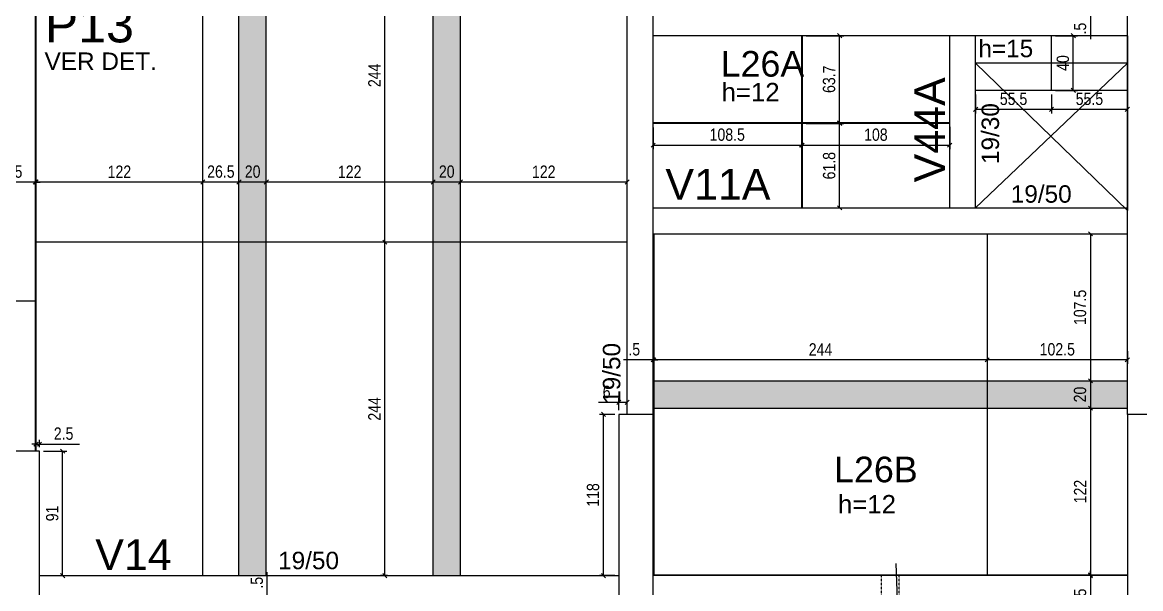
# Model space of a CAD drawing. Header units: millimetres. Extents: x 2716 to 9044, y 218 to 3839.
# Drawn here: x 4915 to 5733, y 2037 to 2452 of the extents above; entities that cross this region are included whole.
import ezdxf

# ---------------------------------------------------------------- set-up
doc = ezdxf.new("R2010")
doc.units = ezdxf.units.MM
doc.linetypes.add('HIDDEN2', pattern=[0.1875, 0.125, -0.0625])
for name, color, linetype in [('1', 3, 'Continuous'), ('210', 3, 'HIDDEN2'), ('212', 3, 'Continuous'), ('213', 3, 'Continuous'), ('216', 3, 'Continuous'), ('220', 5, 'Continuous'), ('221', 1, 'Continuous'), ('222', 6, 'Continuous'), ('226', 4, 'Continuous'), ('230', 3, 'Continuous'), ('233', 6, 'Continuous'), ('249', 1, 'Continuous'), ('COTA', 2, 'Continuous'), ('Painéis', 200, 'Continuous')]:
    doc.layers.add(name, color=color, linetype=linetype)
doc.layers.add('Hachura', color=251, linetype='Continuous', lineweight=9)
doc.styles.add('COTA TECNICA-50', font='techl___.ttf', dxfattribs={"height": 9})
doc.styles.get("Standard").update_dxf_attribs({"font": 'arial.ttf'})
doc.dimstyles.new('COTA PAINEL-50', dxfattribs={"dimtxt": 9, "dimasz": 3, "dimexe": 3, "dimexo": 3, "dimgap": 3, "dimtad": 1, "dimdec": 1, "dimzin": 12, "dimdsep": 46, "dimtxsty": 'COTA TECNICA-50', "dimblk1": 'OBLIQUE', "dimblk2": 'OBLIQUE', "dimsah": 1, "dimcen": 0.9, "dimclrd": 4, "dimclre": 4, "dimclrt": 240, "dimadec": 1, "dimazin": 3, "dimtfac": 1, "dimtdec": 1, "dimtmove": 0, "dimatfit": 3, "dimfxl": 1, "dimtolj": 1, "dimtzin": 12, "dimarcsym": 0})

# ---------------------------------------------------------------- blocks, each defined once
blk = doc.blocks.new('_Oblique')
at = {"color": 0, "linetype": 'ByBlock', "lineweight": -2}
blk.add_line((-0.5, -0.5), (0.5, 0.5), dxfattribs=at)
blk = doc.blocks.new('*D167')
at = {"layer": 'COTA', "color": 4, "lineweight": -2, "transparency": 16777216}
for p, q in [((5093.96, 2027.94), (5093.96, 2049.53)), ((5093.96, 2027.44), (5093.96, 2027.94)), ((5093.96, 2027.44), (5093.96, 2024.44))]:
    blk.add_line(p, q, dxfattribs=at)
at = {"layer": 'Defpoints', "color": 0, "transparency": 16777216}
for p in [(5093.96, 2027.94), (5093.96, 2027.94), (5093.96, 2027.44)]:
    blk.add_point(p, dxfattribs=at)
at = {"layer": 'COTA', "color": 4, "lineweight": -2, "transparency": 16777216, "xscale": 3, "yscale": 3, "zscale": 3}
for p, rotation in [((5093.96, 2027.94), 270), ((5093.96, 2027.44), 90)]:
    blk.add_blockref('_Oblique', p, dxfattribs=dict(at, rotation=rotation))
at = {"layer": 'COTA', "color": 240, "transparency": 16777216, "insert": (5086.36, 2041.74), "char_height": 9, "attachment_point": 5, "rotation": 90, "style": 'COTA TECNICA-50'}
blk.add_mtext('\\A1;.5', dxfattribs=at)
blk = doc.blocks.new('*D193')
at = {"layer": 'COTA', "color": 4, "lineweight": -2, "transparency": 16777216}
for p, q in [((4924.78, 2140.94), (4924.78, 2146.2)), ((4927.28, 2140.94), (4927.28, 2146.2)), ((4924.78, 2143.2), (4921.78, 2143.2)), ((4924.78, 2143.2), (4927.28, 2143.2)), ((4927.28, 2143.2), (4956.63, 2143.2))]:
    blk.add_line(p, q, dxfattribs=at)
at = {"layer": 'Defpoints', "color": 0, "transparency": 16777216}
for p in [(4924.78, 2137.94), (4927.28, 2143.2), (4927.28, 2137.94)]:
    blk.add_point(p, dxfattribs=at)
at = {"layer": 'COTA', "color": 4, "lineweight": -2, "transparency": 16777216, "xscale": 3, "yscale": 3, "zscale": 3}
blk.add_blockref('_Oblique', (4924.78, 2143.2), dxfattribs=at)
at = {"layer": 'COTA', "color": 4, "lineweight": -2, "transparency": 16777216, "xscale": 3, "yscale": 3, "zscale": 3, "rotation": 180}
blk.add_blockref('_Oblique', (4927.28, 2143.2), dxfattribs=at)
at = {"layer": 'COTA', "color": 240, "transparency": 16777216, "insert": (4944.96, 2150.8), "char_height": 9, "attachment_point": 5, "style": 'COTA TECNICA-50'}
blk.add_mtext('\\A1;2.5', dxfattribs=at)
blk = doc.blocks.new('*D194')
at = {"layer": 'COTA', "color": 4, "lineweight": -2, "transparency": 16777216}
for p, q in [((4930.28, 2137.94), (4947.24, 2137.94)), ((4944.24, 2046.94), (4944.24, 2137.94)), ((4930.28, 2046.94), (4947.24, 2046.94))]:
    blk.add_line(p, q, dxfattribs=at)
at = {"layer": 'Defpoints', "color": 0, "transparency": 16777216}
for p in [(4927.28, 2137.94), (4944.24, 2137.94), (4927.28, 2046.94)]:
    blk.add_point(p, dxfattribs=at)
at = {"layer": 'COTA', "color": 4, "lineweight": -2, "transparency": 16777216, "xscale": 3, "yscale": 3, "zscale": 3}
for p, rotation in [((4944.24, 2137.94), 90), ((4944.24, 2046.94), 270)]:
    blk.add_blockref('_Oblique', p, dxfattribs=dict(at, rotation=rotation))
at = {"layer": 'COTA', "color": 240, "transparency": 16777216, "insert": (4936.66, 2092.44), "char_height": 9, "attachment_point": 5, "rotation": 90, "style": 'COTA TECNICA-50'}
blk.add_mtext('\\A1;91', dxfattribs=at)
blk = doc.blocks.new('*D195')
at = {"layer": 'COTA', "color": 4, "lineweight": -2, "transparency": 16777216}
for p, q in [((5348.28, 2164.94), (5336.94, 2164.94)), ((5339.94, 2046.94), (5339.94, 2164.94)), ((5348.28, 2046.94), (5336.94, 2046.94))]:
    blk.add_line(p, q, dxfattribs=at)
at = {"layer": 'Defpoints', "color": 0, "transparency": 16777216}
for p in [(5339.94, 2164.94), (5351.28, 2164.94), (5351.28, 2046.94)]:
    blk.add_point(p, dxfattribs=at)
at = {"layer": 'COTA', "color": 4, "lineweight": -2, "transparency": 16777216, "xscale": 3, "yscale": 3, "zscale": 3}
for p, rotation in [((5339.94, 2164.94), 90), ((5339.94, 2046.94), 270)]:
    blk.add_blockref('_Oblique', p, dxfattribs=dict(at, rotation=rotation))
at = {"layer": 'COTA', "color": 240, "transparency": 16777216, "insert": (5332.35, 2105.94), "char_height": 9, "attachment_point": 5, "rotation": 90, "style": 'COTA TECNICA-50'}
blk.add_mtext('\\A1;118', dxfattribs=at)
blk = doc.blocks.new('*D196')
at = {"layer": 'COTA', "color": 4, "lineweight": -2, "transparency": 16777216}
for p, q in [((5351.28, 2167.94), (5351.28, 2176.71)), ((5357.28, 2167.94), (5357.28, 2176.71)), ((5351.28, 2173.71), (5336.28, 2173.71)), ((5357.28, 2173.71), (5351.28, 2173.71))]:
    blk.add_line(p, q, dxfattribs=at)
at = {"layer": 'Defpoints', "color": 0, "transparency": 16777216}
for p in [(5351.28, 2173.71), (5351.28, 2164.94), (5357.28, 2164.94)]:
    blk.add_point(p, dxfattribs=at)
at = {"layer": 'COTA', "color": 4, "lineweight": -2, "transparency": 16777216, "xscale": 3, "yscale": 3, "zscale": 3, "rotation": 180}
blk.add_blockref('_Oblique', (5351.28, 2173.71), dxfattribs=at)
at = {"layer": 'COTA', "color": 4, "lineweight": -2, "transparency": 16777216, "xscale": 3, "yscale": 3, "zscale": 3}
blk.add_blockref('_Oblique', (5357.28, 2173.71), dxfattribs=at)
at = {"layer": 'COTA', "color": 240, "transparency": 16777216, "insert": (5342.28, 2181.3), "char_height": 9, "attachment_point": 5, "style": 'COTA TECNICA-50'}
blk.add_mtext('\\A1;6', dxfattribs=at)
blk = doc.blocks.new('*D55')
at = {"layer": 'COTA', "color": 4, "lineweight": -2, "transparency": 16777216}
for p, q in [((5181.98, 2290.94), (5176.91, 2290.94)), ((5179.91, 2046.94), (5179.91, 2290.94)), ((5181.98, 2046.94), (5176.91, 2046.94))]:
    blk.add_line(p, q, dxfattribs=at)
at = {"layer": 'Defpoints', "color": 0, "transparency": 16777216}
for p in [(5179.91, 2290.94), (5184.98, 2290.94), (5184.98, 2046.94)]:
    blk.add_point(p, dxfattribs=at)
at = {"layer": 'COTA', "color": 4, "lineweight": -2, "transparency": 16777216, "xscale": 3, "yscale": 3, "zscale": 3}
for p, rotation in [((5179.91, 2290.94), 90), ((5179.91, 2046.94), 270)]:
    blk.add_blockref('_Oblique', p, dxfattribs=dict(at, rotation=rotation))
at = {"layer": 'COTA', "color": 240, "transparency": 16777216, "insert": (5172.34, 2168.94), "char_height": 9, "attachment_point": 5, "rotation": 90, "style": 'COTA TECNICA-50'}
blk.add_mtext('\\A1;244', dxfattribs=at)
blk = doc.blocks.new('*D56')
at = {"layer": 'COTA', "color": 4, "lineweight": -2, "transparency": 16777216}
blk.add_line((5179.91, 2290.94), (5179.91, 2534.94), dxfattribs=at)
at = {"layer": 'Defpoints', "color": 0, "transparency": 16777216}
for p in [(5179.91, 2534.94), (5179.91, 2534.94), (5179.91, 2290.94)]:
    blk.add_point(p, dxfattribs=at)
at = {"layer": 'COTA', "color": 4, "lineweight": -2, "transparency": 16777216, "xscale": 3, "yscale": 3, "zscale": 3}
for p, rotation in [((5179.91, 2534.94), 90), ((5179.91, 2290.94), 270)]:
    blk.add_blockref('_Oblique', p, dxfattribs=dict(at, rotation=rotation))
at = {"layer": 'COTA', "color": 240, "transparency": 16777216, "insert": (5172.34, 2412.94), "char_height": 9, "attachment_point": 5, "rotation": 90, "style": 'COTA TECNICA-50'}
blk.add_mtext('\\A1;244', dxfattribs=at)
blk = doc.blocks.new('*D199')
at = {"layer": 'COTA', "color": 4, "lineweight": -2, "transparency": 16777216}
blk.add_line((5357.28, 2334.88), (5235.28, 2334.88), dxfattribs=at)
at = {"layer": 'Defpoints', "color": 0, "transparency": 16777216}
for p in [(5235.28, 2334.88), (5235.28, 2334.88), (5357.28, 2334.88)]:
    blk.add_point(p, dxfattribs=at)
at = {"layer": 'COTA', "color": 4, "lineweight": -2, "transparency": 16777216, "xscale": 3, "yscale": 3, "zscale": 3, "rotation": 180}
blk.add_blockref('_Oblique', (5235.28, 2334.88), dxfattribs=at)
at = {"layer": 'COTA', "color": 4, "lineweight": -2, "transparency": 16777216, "xscale": 3, "yscale": 3, "zscale": 3}
blk.add_blockref('_Oblique', (5357.28, 2334.88), dxfattribs=at)
at = {"layer": 'COTA', "color": 240, "transparency": 16777216, "insert": (5296.28, 2342.44), "char_height": 9, "attachment_point": 5, "style": 'COTA TECNICA-50'}
blk.add_mtext('\\A1;122', dxfattribs=at)
blk = doc.blocks.new('*D200')
at = {"layer": 'COTA', "color": 4, "lineweight": -2, "transparency": 16777216}
blk.add_line((5235.28, 2334.88), (5215.28, 2334.88), dxfattribs=at)
at = {"layer": 'Defpoints', "color": 0, "transparency": 16777216}
for p in [(5215.28, 2334.88), (5215.28, 2334.88), (5235.28, 2334.88)]:
    blk.add_point(p, dxfattribs=at)
at = {"layer": 'COTA', "color": 4, "lineweight": -2, "transparency": 16777216, "xscale": 3, "yscale": 3, "zscale": 3, "rotation": 180}
blk.add_blockref('_Oblique', (5215.28, 2334.88), dxfattribs=at)
at = {"layer": 'COTA', "color": 4, "lineweight": -2, "transparency": 16777216, "xscale": 3, "yscale": 3, "zscale": 3}
blk.add_blockref('_Oblique', (5235.28, 2334.88), dxfattribs=at)
at = {"layer": 'COTA', "color": 240, "transparency": 16777216, "insert": (5225.28, 2342.48), "char_height": 9, "attachment_point": 5, "style": 'COTA TECNICA-50'}
blk.add_mtext('\\A1;20', dxfattribs=at)
blk = doc.blocks.new('*D201')
at = {"layer": 'COTA', "color": 4, "lineweight": -2, "transparency": 16777216}
blk.add_line((5215.28, 2334.88), (5093.28, 2334.88), dxfattribs=at)
at = {"layer": 'Defpoints', "color": 0, "transparency": 16777216}
for p in [(5093.28, 2334.88), (5093.28, 2334.88), (5215.28, 2334.88)]:
    blk.add_point(p, dxfattribs=at)
at = {"layer": 'COTA', "color": 4, "lineweight": -2, "transparency": 16777216, "xscale": 3, "yscale": 3, "zscale": 3, "rotation": 180}
blk.add_blockref('_Oblique', (5093.28, 2334.88), dxfattribs=at)
at = {"layer": 'COTA', "color": 4, "lineweight": -2, "transparency": 16777216, "xscale": 3, "yscale": 3, "zscale": 3}
blk.add_blockref('_Oblique', (5215.28, 2334.88), dxfattribs=at)
at = {"layer": 'COTA', "color": 240, "transparency": 16777216, "insert": (5154.28, 2342.44), "char_height": 9, "attachment_point": 5, "style": 'COTA TECNICA-50'}
blk.add_mtext('\\A1;122', dxfattribs=at)
blk = doc.blocks.new('*D202')
at = {"layer": 'COTA', "color": 4, "lineweight": -2, "transparency": 16777216}
blk.add_line((5093.28, 2334.88), (5073.28, 2334.88), dxfattribs=at)
at = {"layer": 'Defpoints', "color": 0, "transparency": 16777216}
for p in [(5073.28, 2334.88), (5073.28, 2334.88), (5093.28, 2334.88)]:
    blk.add_point(p, dxfattribs=at)
at = {"layer": 'COTA', "color": 4, "lineweight": -2, "transparency": 16777216, "xscale": 3, "yscale": 3, "zscale": 3, "rotation": 180}
blk.add_blockref('_Oblique', (5073.28, 2334.88), dxfattribs=at)
at = {"layer": 'COTA', "color": 4, "lineweight": -2, "transparency": 16777216, "xscale": 3, "yscale": 3, "zscale": 3}
blk.add_blockref('_Oblique', (5093.28, 2334.88), dxfattribs=at)
at = {"layer": 'COTA', "color": 240, "transparency": 16777216, "insert": (5083.28, 2342.48), "char_height": 9, "attachment_point": 5, "style": 'COTA TECNICA-50'}
blk.add_mtext('\\A1;20', dxfattribs=at)
blk = doc.blocks.new('*D203')
at = {"layer": 'COTA', "color": 4, "lineweight": -2, "transparency": 16777216}
blk.add_line((5073.28, 2334.88), (5046.76, 2334.88), dxfattribs=at)
at = {"layer": 'Defpoints', "color": 0, "transparency": 16777216}
for p in [(5046.76, 2334.88), (5046.76, 2334.88), (5073.28, 2334.88)]:
    blk.add_point(p, dxfattribs=at)
at = {"layer": 'COTA', "color": 4, "lineweight": -2, "transparency": 16777216, "xscale": 3, "yscale": 3, "zscale": 3, "rotation": 180}
blk.add_blockref('_Oblique', (5046.76, 2334.88), dxfattribs=at)
at = {"layer": 'COTA', "color": 4, "lineweight": -2, "transparency": 16777216, "xscale": 3, "yscale": 3, "zscale": 3}
blk.add_blockref('_Oblique', (5073.28, 2334.88), dxfattribs=at)
at = {"layer": 'COTA', "color": 240, "transparency": 16777216, "insert": (5060.02, 2342.48), "char_height": 9, "attachment_point": 5, "style": 'COTA TECNICA-50'}
blk.add_mtext('\\A1;26.5', dxfattribs=at)
blk = doc.blocks.new('*D204')
at = {"layer": 'COTA', "color": 4, "lineweight": -2, "transparency": 16777216}
blk.add_line((5046.76, 2334.88), (4924.78, 2334.88), dxfattribs=at)
at = {"layer": 'Defpoints', "color": 0, "transparency": 16777216}
for p in [(4924.78, 2334.88), (4924.78, 2334.88), (5046.76, 2334.88)]:
    blk.add_point(p, dxfattribs=at)
at = {"layer": 'COTA', "color": 4, "lineweight": -2, "transparency": 16777216, "xscale": 3, "yscale": 3, "zscale": 3, "rotation": 180}
blk.add_blockref('_Oblique', (4924.78, 2334.88), dxfattribs=at)
at = {"layer": 'COTA', "color": 4, "lineweight": -2, "transparency": 16777216, "xscale": 3, "yscale": 3, "zscale": 3}
blk.add_blockref('_Oblique', (5046.76, 2334.88), dxfattribs=at)
at = {"layer": 'COTA', "color": 240, "transparency": 16777216, "insert": (4985.77, 2342.44), "char_height": 9, "attachment_point": 5, "style": 'COTA TECNICA-50'}
blk.add_mtext('\\A1;122', dxfattribs=at)
blk = doc.blocks.new('*D205')
at = {"layer": 'COTA', "color": 4, "lineweight": -2, "transparency": 16777216}
for p, q in [((4924.28, 2334.88), (4902.69, 2334.88)), ((4924.78, 2334.88), (4924.28, 2334.88)), ((4924.78, 2334.88), (4927.78, 2334.88))]:
    blk.add_line(p, q, dxfattribs=at)
at = {"layer": 'Defpoints', "color": 0, "transparency": 16777216}
for p in [(4924.28, 2334.88), (4924.28, 2334.88), (4924.78, 2334.88)]:
    blk.add_point(p, dxfattribs=at)
at = {"layer": 'COTA', "color": 4, "lineweight": -2, "transparency": 16777216, "xscale": 3, "yscale": 3, "zscale": 3}
blk.add_blockref('_Oblique', (4924.28, 2334.88), dxfattribs=at)
at = {"layer": 'COTA', "color": 4, "lineweight": -2, "transparency": 16777216, "xscale": 3, "yscale": 3, "zscale": 3, "rotation": 180}
blk.add_blockref('_Oblique', (4924.78, 2334.88), dxfattribs=at)
at = {"layer": 'COTA', "color": 240, "transparency": 16777216, "insert": (4910.48, 2342.48), "char_height": 9, "attachment_point": 5, "style": 'COTA TECNICA-50'}
blk.add_mtext('\\A1;.5', dxfattribs=at)
blk = doc.blocks.new('*D257')
at = {"layer": 'COTA', "color": 4, "lineweight": -2, "transparency": 16777216}
for p, q in [((5693.29, 2296.94), (5693.29, 2296.94)), ((5696.29, 2296.94), (5696.29, 2189.44))]:
    blk.add_line(p, q, dxfattribs=at)
at = {"layer": 'Defpoints', "color": 0, "transparency": 16777216}
for p in [(5696.29, 2296.94), (5696.29, 2189.44), (5696.29, 2189.44)]:
    blk.add_point(p, dxfattribs=at)
at = {"layer": 'COTA', "color": 4, "lineweight": -2, "transparency": 16777216, "xscale": 3, "yscale": 3, "zscale": 3}
for p, rotation in [((5696.29, 2296.94), 90), ((5696.29, 2189.44), 270)]:
    blk.add_blockref('_Oblique', p, dxfattribs=dict(at, rotation=rotation))
at = {"layer": 'COTA', "color": 240, "transparency": 16777216, "insert": (5688.69, 2243.19), "char_height": 9, "attachment_point": 5, "rotation": 90, "style": 'COTA TECNICA-50'}
blk.add_mtext('\\A1;107.5', dxfattribs=at)
blk = doc.blocks.new('*D258')
at = {"layer": 'COTA', "color": 4, "lineweight": -2, "transparency": 16777216}
for p, q in [((5693.29, 2189.44), (5693.29, 2189.44)), ((5696.29, 2189.44), (5696.29, 2169.44))]:
    blk.add_line(p, q, dxfattribs=at)
at = {"layer": 'Defpoints', "color": 0, "transparency": 16777216}
for p in [(5696.29, 2189.44), (5696.29, 2169.44), (5696.29, 2169.44)]:
    blk.add_point(p, dxfattribs=at)
at = {"layer": 'COTA', "color": 4, "lineweight": -2, "transparency": 16777216, "xscale": 3, "yscale": 3, "zscale": 3}
for p, rotation in [((5696.29, 2189.44), 90), ((5696.29, 2169.44), 270)]:
    blk.add_blockref('_Oblique', p, dxfattribs=dict(at, rotation=rotation))
at = {"layer": 'COTA', "color": 240, "transparency": 16777216, "insert": (5688.69, 2179.44), "char_height": 9, "attachment_point": 5, "rotation": 90, "style": 'COTA TECNICA-50'}
blk.add_mtext('\\A1;20', dxfattribs=at)
blk = doc.blocks.new('*D72')
at = {"layer": 'COTA', "color": 4, "lineweight": -2, "transparency": 16777216}
blk.add_line((5696.29, 2169.44), (5696.29, 2047.44), dxfattribs=at)
at = {"layer": 'Defpoints', "color": 0, "transparency": 16777216}
for p in [(5696.29, 2169.44), (5696.29, 2047.44), (5696.29, 2047.44)]:
    blk.add_point(p, dxfattribs=at)
at = {"layer": 'COTA', "color": 4, "lineweight": -2, "transparency": 16777216, "xscale": 3, "yscale": 3, "zscale": 3}
for p, rotation in [((5696.29, 2169.44), 90), ((5696.29, 2047.44), 270)]:
    blk.add_blockref('_Oblique', p, dxfattribs=dict(at, rotation=rotation))
at = {"layer": 'COTA', "color": 240, "transparency": 16777216, "insert": (5688.73, 2108.44), "char_height": 9, "attachment_point": 5, "rotation": 90, "style": 'COTA TECNICA-50'}
blk.add_mtext('\\A1;122', dxfattribs=at)
blk = doc.blocks.new('*D259')
at = {"layer": 'COTA', "color": 4, "lineweight": -2, "transparency": 16777216}
for p, q in [((5696.29, 2047.44), (5696.29, 2050.44)), ((5696.29, 2047.44), (5696.29, 2046.94)), ((5696.29, 2046.94), (5696.29, 2025.35))]:
    blk.add_line(p, q, dxfattribs=at)
at = {"layer": 'Defpoints', "color": 0, "transparency": 16777216}
for p in [(5696.29, 2047.44), (5696.29, 2046.94), (5696.29, 2046.94)]:
    blk.add_point(p, dxfattribs=at)
at = {"layer": 'COTA', "color": 4, "lineweight": -2, "transparency": 16777216, "xscale": 3, "yscale": 3, "zscale": 3}
for p, rotation in [((5696.29, 2047.44), 270), ((5696.29, 2046.94), 90)]:
    blk.add_blockref('_Oblique', p, dxfattribs=dict(at, rotation=rotation))
at = {"layer": 'COTA', "color": 240, "transparency": 16777216, "insert": (5688.69, 2033.14), "char_height": 9, "attachment_point": 5, "rotation": 90, "style": 'COTA TECNICA-50'}
blk.add_mtext('\\A1;.5', dxfattribs=at)
blk = doc.blocks.new('*D260')
at = {"layer": 'COTA', "color": 4, "lineweight": -2, "transparency": 16777216}
for p, q in [((5620.78, 2211.21), (5620.78, 2201.86)), ((5723.28, 2211.21), (5723.28, 2201.86)), ((5723.28, 2204.86), (5620.78, 2204.86))]:
    blk.add_line(p, q, dxfattribs=at)
at = {"layer": 'Defpoints', "color": 0, "transparency": 16777216}
for p in [(5620.78, 2214.21), (5723.28, 2214.21), (5620.78, 2204.86)]:
    blk.add_point(p, dxfattribs=at)
at = {"layer": 'COTA', "color": 4, "lineweight": -2, "transparency": 16777216, "xscale": 3, "yscale": 3, "zscale": 3, "rotation": 180}
blk.add_blockref('_Oblique', (5620.78, 2204.86), dxfattribs=at)
at = {"layer": 'COTA', "color": 4, "lineweight": -2, "transparency": 16777216, "xscale": 3, "yscale": 3, "zscale": 3}
blk.add_blockref('_Oblique', (5723.28, 2204.86), dxfattribs=at)
at = {"layer": 'COTA', "color": 240, "transparency": 16777216, "insert": (5672.03, 2212.46), "char_height": 9, "attachment_point": 5, "style": 'COTA TECNICA-50'}
blk.add_mtext('\\A1;102.5', dxfattribs=at)
blk = doc.blocks.new('*D73')
at = {"layer": 'COTA', "color": 4, "lineweight": -2, "transparency": 16777216}
blk.add_line((5620.78, 2204.86), (5376.78, 2204.86), dxfattribs=at)
at = {"layer": 'Defpoints', "color": 0, "transparency": 16777216}
for p in [(5376.78, 2204.86), (5376.78, 2204.86), (5620.78, 2204.86)]:
    blk.add_point(p, dxfattribs=at)
at = {"layer": 'COTA', "color": 4, "lineweight": -2, "transparency": 16777216, "xscale": 3, "yscale": 3, "zscale": 3, "rotation": 180}
blk.add_blockref('_Oblique', (5376.78, 2204.86), dxfattribs=at)
at = {"layer": 'COTA', "color": 4, "lineweight": -2, "transparency": 16777216, "xscale": 3, "yscale": 3, "zscale": 3}
blk.add_blockref('_Oblique', (5620.78, 2204.86), dxfattribs=at)
at = {"layer": 'COTA', "color": 240, "transparency": 16777216, "insert": (5498.78, 2212.43), "char_height": 9, "attachment_point": 5, "style": 'COTA TECNICA-50'}
blk.add_mtext('\\A1;244', dxfattribs=at)
blk = doc.blocks.new('*D261')
at = {"layer": 'COTA', "color": 4, "lineweight": -2, "transparency": 16777216}
for p, q in [((5376.28, 2204.86), (5354.69, 2204.86)), ((5376.78, 2204.86), (5376.28, 2204.86)), ((5376.78, 2204.86), (5379.78, 2204.86))]:
    blk.add_line(p, q, dxfattribs=at)
at = {"layer": 'Defpoints', "color": 0, "transparency": 16777216}
for p in [(5376.28, 2204.86), (5376.28, 2204.86), (5376.78, 2204.86)]:
    blk.add_point(p, dxfattribs=at)
at = {"layer": 'COTA', "color": 4, "lineweight": -2, "transparency": 16777216, "xscale": 3, "yscale": 3, "zscale": 3}
blk.add_blockref('_Oblique', (5376.28, 2204.86), dxfattribs=at)
at = {"layer": 'COTA', "color": 4, "lineweight": -2, "transparency": 16777216, "xscale": 3, "yscale": 3, "zscale": 3, "rotation": 180}
blk.add_blockref('_Oblique', (5376.78, 2204.86), dxfattribs=at)
at = {"layer": 'COTA', "color": 240, "transparency": 16777216, "insert": (5362.48, 2212.46), "char_height": 9, "attachment_point": 5, "style": 'COTA TECNICA-50'}
blk.add_mtext('\\A1;.5', dxfattribs=at)
blk = doc.blocks.new('*D264')
at = {"layer": 'COTA', "color": 4, "lineweight": -2, "transparency": 16777216}
for p, q in [((5696.29, 2461.44), (5696.29, 2464.44)), ((5696.29, 2461.44), (5696.29, 2460.94)), ((5696.29, 2460.94), (5696.29, 2439.35))]:
    blk.add_line(p, q, dxfattribs=at)
at = {"layer": 'Defpoints', "color": 0, "transparency": 16777216}
for p in [(5696.29, 2461.44), (5696.29, 2460.94), (5696.29, 2460.94)]:
    blk.add_point(p, dxfattribs=at)
at = {"layer": 'COTA', "color": 4, "lineweight": -2, "transparency": 16777216, "xscale": 3, "yscale": 3, "zscale": 3}
for p, rotation in [((5696.29, 2461.44), 270), ((5696.29, 2460.94), 90)]:
    blk.add_blockref('_Oblique', p, dxfattribs=dict(at, rotation=rotation))
at = {"layer": 'COTA', "color": 240, "transparency": 16777216, "insert": (5688.69, 2447.14), "char_height": 9, "attachment_point": 5, "rotation": 90, "style": 'COTA TECNICA-50'}
blk.add_mtext('\\A1;.5', dxfattribs=at)
blk = doc.blocks.new('*D376')
at = {"layer": 'COTA', "color": 4, "lineweight": -2, "transparency": 16777216}
for p, q in [((5376.28, 2374.72), (5376.28, 2358.87)), ((5484.78, 2374.72), (5484.78, 2358.87)), ((5376.28, 2361.87), (5484.78, 2361.87))]:
    blk.add_line(p, q, dxfattribs=at)
at = {"layer": 'Defpoints', "color": 0, "transparency": 16777216}
for p in [(5376.28, 2377.72), (5484.78, 2377.72), (5484.78, 2361.87)]:
    blk.add_point(p, dxfattribs=at)
at = {"layer": 'COTA', "color": 4, "lineweight": -2, "transparency": 16777216, "xscale": 3, "yscale": 3, "zscale": 3, "rotation": 180}
blk.add_blockref('_Oblique', (5376.28, 2361.87), dxfattribs=at)
at = {"layer": 'COTA', "color": 4, "lineweight": -2, "transparency": 16777216, "xscale": 3, "yscale": 3, "zscale": 3}
blk.add_blockref('_Oblique', (5484.78, 2361.87), dxfattribs=at)
at = {"layer": 'COTA', "color": 240, "transparency": 16777216, "insert": (5430.53, 2369.49), "char_height": 9, "attachment_point": 5, "style": 'COTA TECNICA-50'}
blk.add_mtext('\\A1;108.5', dxfattribs=at)
blk = doc.blocks.new('*D377')
at = {"layer": 'COTA', "color": 4, "lineweight": -2, "transparency": 16777216}
for p, q in [((5485.28, 2374.72), (5485.28, 2358.87)), ((5593.28, 2375.22), (5593.28, 2358.87)), ((5485.28, 2361.87), (5593.28, 2361.87))]:
    blk.add_line(p, q, dxfattribs=at)
at = {"layer": 'Defpoints', "color": 0, "transparency": 16777216}
for p in [(5485.28, 2377.72), (5593.28, 2378.22), (5593.28, 2361.87)]:
    blk.add_point(p, dxfattribs=at)
at = {"layer": 'COTA', "color": 4, "lineweight": -2, "transparency": 16777216, "xscale": 3, "yscale": 3, "zscale": 3, "rotation": 180}
blk.add_blockref('_Oblique', (5485.28, 2361.87), dxfattribs=at)
at = {"layer": 'COTA', "color": 4, "lineweight": -2, "transparency": 16777216, "xscale": 3, "yscale": 3, "zscale": 3}
blk.add_blockref('_Oblique', (5593.28, 2361.87), dxfattribs=at)
at = {"layer": 'COTA', "color": 240, "transparency": 16777216, "insert": (5539.28, 2369.48), "char_height": 9, "attachment_point": 5, "style": 'COTA TECNICA-50'}
blk.add_mtext('\\A1;108', dxfattribs=at)
blk = doc.blocks.new('*D378')
at = {"layer": 'COTA', "color": 4, "lineweight": -2, "transparency": 16777216}
for p, q in [((5488.28, 2377.72), (5515.76, 2377.72)), ((5512.76, 2315.94), (5512.76, 2377.72)), ((5488.28, 2315.94), (5515.76, 2315.94))]:
    blk.add_line(p, q, dxfattribs=at)
at = {"layer": 'Defpoints', "color": 0, "transparency": 16777216}
for p in [(5485.28, 2377.72), (5512.76, 2377.72), (5485.28, 2315.94)]:
    blk.add_point(p, dxfattribs=at)
at = {"layer": 'COTA', "color": 4, "lineweight": -2, "transparency": 16777216, "xscale": 3, "yscale": 3, "zscale": 3}
for p, rotation in [((5512.76, 2377.72), 90), ((5512.76, 2315.94), 270)]:
    blk.add_blockref('_Oblique', p, dxfattribs=dict(at, rotation=rotation))
at = {"layer": 'COTA', "color": 240, "transparency": 16777216, "insert": (5505.14, 2346.83), "char_height": 9, "attachment_point": 5, "rotation": 90, "style": 'COTA TECNICA-50'}
blk.add_mtext('\\A1;61.8', dxfattribs=at)
blk = doc.blocks.new('*D379')
at = {"layer": 'COTA', "color": 4, "lineweight": -2, "transparency": 16777216}
for p, q in [((5488.28, 2441.94), (5515.76, 2441.94)), ((5512.76, 2378.22), (5512.76, 2441.94)), ((5488.28, 2378.22), (5515.76, 2378.22))]:
    blk.add_line(p, q, dxfattribs=at)
at = {"layer": 'Defpoints', "color": 0, "transparency": 16777216}
for p in [(5485.28, 2441.94), (5512.76, 2441.94), (5485.28, 2378.22)]:
    blk.add_point(p, dxfattribs=at)
at = {"layer": 'COTA', "color": 4, "lineweight": -2, "transparency": 16777216, "xscale": 3, "yscale": 3, "zscale": 3}
for p, rotation in [((5512.76, 2441.94), 90), ((5512.76, 2378.22), 270)]:
    blk.add_blockref('_Oblique', p, dxfattribs=dict(at, rotation=rotation))
at = {"layer": 'COTA', "color": 240, "transparency": 16777216, "insert": (5505.06, 2410.08), "char_height": 9, "attachment_point": 5, "rotation": 90, "style": 'COTA TECNICA-50'}
blk.add_mtext('\\A1;63.7', dxfattribs=at)
blk = doc.blocks.new('*D380')
at = {"layer": 'COTA', "color": 4, "lineweight": -2, "transparency": 16777216}
for p, q in [((5612.28, 2398.94), (5612.28, 2385.09)), ((5667.78, 2398.94), (5667.78, 2385.09)), ((5612.28, 2388.09), (5667.78, 2388.09))]:
    blk.add_line(p, q, dxfattribs=at)
at = {"layer": 'Defpoints', "color": 0, "transparency": 16777216}
for p in [(5612.28, 2401.94), (5667.78, 2401.94), (5667.78, 2388.09)]:
    blk.add_point(p, dxfattribs=at)
at = {"layer": 'COTA', "color": 4, "lineweight": -2, "transparency": 16777216, "xscale": 3, "yscale": 3, "zscale": 3, "rotation": 180}
blk.add_blockref('_Oblique', (5612.28, 2388.09), dxfattribs=at)
at = {"layer": 'COTA', "color": 4, "lineweight": -2, "transparency": 16777216, "xscale": 3, "yscale": 3, "zscale": 3}
blk.add_blockref('_Oblique', (5667.78, 2388.09), dxfattribs=at)
at = {"layer": 'COTA', "color": 240, "transparency": 16777216, "insert": (5640.03, 2395.69), "char_height": 9, "attachment_point": 5, "style": 'COTA TECNICA-50'}
blk.add_mtext('\\A1;55.5', dxfattribs=at)
blk = doc.blocks.new('*D381')
at = {"layer": 'COTA', "color": 4, "lineweight": -2, "transparency": 16777216}
for p, q in [((5667.78, 2398.94), (5667.78, 2385.09)), ((5723.28, 2398.94), (5723.28, 2385.09)), ((5667.78, 2388.09), (5723.28, 2388.09))]:
    blk.add_line(p, q, dxfattribs=at)
at = {"layer": 'Defpoints', "color": 0, "transparency": 16777216}
for p in [(5667.78, 2401.94), (5723.28, 2401.94), (5723.28, 2388.09)]:
    blk.add_point(p, dxfattribs=at)
at = {"layer": 'COTA', "color": 4, "lineweight": -2, "transparency": 16777216, "xscale": 3, "yscale": 3, "zscale": 3, "rotation": 180}
blk.add_blockref('_Oblique', (5667.78, 2388.09), dxfattribs=at)
at = {"layer": 'COTA', "color": 4, "lineweight": -2, "transparency": 16777216, "xscale": 3, "yscale": 3, "zscale": 3}
blk.add_blockref('_Oblique', (5723.28, 2388.09), dxfattribs=at)
at = {"layer": 'COTA', "color": 240, "transparency": 16777216, "insert": (5695.53, 2395.69), "char_height": 9, "attachment_point": 5, "style": 'COTA TECNICA-50'}
blk.add_mtext('\\A1;55.5', dxfattribs=at)
blk = doc.blocks.new('*D382')
at = {"layer": 'COTA', "color": 4, "lineweight": -2, "transparency": 16777216}
for p, q in [((5670.78, 2441.94), (5686.72, 2441.94)), ((5683.72, 2401.94), (5683.72, 2441.94)), ((5670.78, 2401.94), (5686.72, 2401.94))]:
    blk.add_line(p, q, dxfattribs=at)
at = {"layer": 'Defpoints', "color": 0, "transparency": 16777216}
for p in [(5667.78, 2441.94), (5683.72, 2441.94), (5667.78, 2401.94)]:
    blk.add_point(p, dxfattribs=at)
at = {"layer": 'COTA', "color": 4, "lineweight": -2, "transparency": 16777216, "xscale": 3, "yscale": 3, "zscale": 3}
for p, rotation in [((5683.72, 2441.94), 90), ((5683.72, 2401.94), 270)]:
    blk.add_blockref('_Oblique', p, dxfattribs=dict(at, rotation=rotation))
at = {"layer": 'COTA', "color": 240, "transparency": 16777216, "insert": (5676.13, 2421.94), "char_height": 9, "attachment_point": 5, "rotation": 90, "style": 'COTA TECNICA-50'}
blk.add_mtext('\\A1;40', dxfattribs=at)

msp = doc.modelspace()

# ---------------------------------------------------------------- hatches: boundary and pattern name
at = {"layer": 'Hachura', "linetype": 'ByBlock'}
h = msp.add_hatch(color=256, dxfattribs=at)
h.dxf.hatch_style = 1
h.paths.add_polyline_path([(5093.28, 2915.44), (5073.28, 2915.44), (5073.28, 2046.94), (5093.28, 2046.94)])
h = msp.add_hatch(color=256, dxfattribs=at)
h.dxf.hatch_style = 1
h.paths.add_polyline_path([(5235.28, 2915.44), (5215.28, 2915.44), (5215.28, 2046.94), (5235.28, 2046.94)])
h = msp.add_hatch(color=256, dxfattribs=at)
h.dxf.hatch_style = 1
h.paths.add_polyline_path([(5723.28, 2169.44), (5723.28, 2189.44), (5376.78, 2189.44), (5376.78, 2169.44)])

# ---------------------------------------------------------------- linework, layer by layer
at = {"layer": '1'}
for p, q in [((5357.28, 2164.94), (5357.28, 2702.94)), ((5376.28, 2164.94), (5376.28, 2702.94)), ((5723.28, 2164.94), (5723.28, 2702.94)), ((5723.28, 2441.94), (5376.28, 2441.94)), ((5593.28, 2315.94), (5593.28, 2441.94)), ((5612.28, 2315.94), (5612.28, 2441.94)), ((5723.28, 2421.94), (5612.28, 2421.94)), ((5376.28, 2315.94), (5723.28, 2315.94)), ((5376.28, 2296.94), (5723.28, 2296.94)), ((4927.28, 2046.94), (5351.28, 2046.94)), ((5723.28, 2046.94), (5376.28, 2046.94))]:
    msp.add_line(p, q, dxfattribs=at)
msp.add_lwpolyline([(4924.28, 2137.94), (4924.28, 2247.94)], dxfattribs=at)
at = {"layer": '210'}
for p, q in [((5543.28, 2027.94), (5543.28, 2046.94)), ((5556.28, 2027.94), (5556.28, 2046.94))]:
    msp.add_line(p, q, dxfattribs=at)
at = {"layer": '221'}
for p, q in [((5612.28, 2315.94), (5723.28, 2421.94)), ((5612.28, 2421.94), (5723.28, 2313.94))]:
    msp.add_line(p, q, dxfattribs=at)
at = {"layer": '222'}
for points in [[(4905.28, 2247.94), (4924.28, 2247.94), (4924.28, 2477.94), (4774.28, 2477.94), (4774.28, 2458.94), (4905.28, 2458.94), (4905.28, 2247.94)], [(5376.28, 2164.94), (5351.28, 2164.94), (5351.28, 2027.94), (5376.28, 2027.94), (5376.28, 2164.94)], [(5723.28, 2027.94), (5748.28, 2027.94), (5748.28, 2164.94), (5723.28, 2164.94), (5723.28, 2027.94)], [(4902.28, 2027.94), (4927.28, 2027.94), (4927.28, 2137.94), (4902.28, 2137.94), (4902.28, 2027.94)]]:
    msp.add_lwpolyline(points, dxfattribs=at)
at = {"layer": '230'}
msp.add_line((5723.28, 2441.94), (5723.28, 2313.94), dxfattribs=at)
at = {"layer": '249'}
msp.add_lwpolyline([(5553.79, 2055.84), (5555.86, 2002.14), (5556.39, 1990.13), (5574.67, 1984.91), (5538.63, 1983.33), (5556.91, 1978.11), (5557.44, 1966.1), (5560.61, 1883.83)], dxfattribs=at)
at = {"layer": 'Painéis'}
for p, q in [((5046.76, 2046.94), (5046.76, 2915.44)), ((5073.28, 2046.94), (5073.28, 2915.44)), ((5093.28, 2046.94), (5093.28, 2915.44)), ((5215.28, 2046.94), (5215.28, 2915.44)), ((5235.28, 2046.94), (5235.28, 2915.44)), ((4924.78, 2137.94), (4924.78, 2889.94)), ((5484.78, 2441.94), (5484.78, 2315.94)), ((5485.28, 2441.94), (5485.28, 2315.94)), ((5667.78, 2401.94), (5667.78, 2441.94)), ((5723.28, 2401.94), (5612.28, 2401.94)), ((5593.28, 2378.22), (5376.28, 2378.22)), ((5593.28, 2377.72), (5376.28, 2377.72)), ((5376.78, 2296.94), (5376.78, 2047.44)), ((5620.78, 2296.94), (5620.78, 2047.44)), ((5357.28, 2290.94), (4924.78, 2290.94)), ((5376.78, 2189.44), (5723.28, 2189.44)), ((5376.78, 2169.44), (5723.28, 2169.44)), ((5376.78, 2047.44), (5723.28, 2047.44))]:
    msp.add_line(p, q, dxfattribs=at)

# ---------------------------------------------------------------- texts
at = {"layer": '212'}
for s, p in [('19/30', (5629.38, 2348.04)), ('19/50', (5352.26, 2172.62))]:
    msp.add_text(s, height=12.75, rotation=90, dxfattribs=at).set_placement(p)
for p in [(5637.99, 2319.76), (5101.9, 2051.66)]:
    msp.add_text('19/50', height=12.75, dxfattribs=at).set_placement(p)
at = {"layer": '213'}
msp.add_text('VER DET.', height=12.75, dxfattribs=at).set_placement((4931.04, 2416.9))
at = {"layer": '216'}
for s, height, p in [('h=15', 12.75, (5614.27, 2426.21)), ('h=12', 13.5, (5426.36, 2393.91)), ('h=12', 13.5, (5511.54, 2092.41))]:
    msp.add_text(s, height=height, dxfattribs=at).set_placement(p)
at = {"layer": '220'}
msp.add_text('P13', height=26.25, dxfattribs=at).set_placement((4931.15, 2437.03))
at = {"layer": '226'}
for s, p in [('L26A', (5425.73, 2411.99)), ('L26B', (5508.71, 2115.23))]:
    msp.add_text(s, height=18.75, dxfattribs=at).set_placement(p)
at = {"layer": '233'}
msp.add_text('V44A', height=22.5, rotation=90, dxfattribs=at).set_placement((5589.89, 2334.64))
for s, p in [('V11A', (5385.28, 2321.96)), ('V14', (4968.14, 2051.03))]:
    msp.add_text(s, height=22.5, dxfattribs=at).set_placement(p)

# ---------------------------------------------------------------- dimensions: what is measured, and where the dimension line sits
at = {"layer": 'COTA'}
for base, p1, p2, picture, middle in [((5179.91, 2534.94), (5179.91, 2290.94), (5179.91, 2534.94), '*D56', (5172.34, 2412.94)), ((5696.29, 2460.94), (5696.29, 2461.44), (5696.29, 2460.94), '*D264', (5688.69, 2447.14)), ((5512.76, 2441.94), (5485.28, 2378.22), (5485.28, 2441.94), '*D379', (5505.06, 2410.08)), ((5683.72, 2441.94), (5667.78, 2401.94), (5667.78, 2441.94), '*D382', (5676.13, 2421.94)), ((5512.76, 2377.72), (5485.28, 2315.94), (5485.28, 2377.72), '*D378', (5505.14, 2346.83)), ((5179.91, 2290.94), (5184.98, 2046.94), (5184.98, 2290.94), '*D55', (5172.34, 2168.94)), ((5696.29, 2189.44), (5696.29, 2296.94), (5696.29, 2189.44), '*D257', (5688.69, 2243.19)), ((5696.29, 2169.44), (5696.29, 2189.44), (5696.29, 2169.44), '*D258', (5688.69, 2179.44)), ((5696.29, 2047.44), (5696.29, 2169.44), (5696.29, 2047.44), '*D72', (5688.73, 2108.44)), ((5339.94, 2164.94), (5351.28, 2046.94), (5351.28, 2164.94), '*D195', (5332.35, 2105.94)), ((4944.24, 2137.94), (4927.28, 2046.94), (4927.28, 2137.94), '*D194', (4936.66, 2092.44)), ((5093.96, 2027.94), (5093.96, 2027.44), (5093.96, 2027.94), '*D167', (5086.36, 2041.74)), ((5696.29, 2046.94), (5696.29, 2047.44), (5696.29, 2046.94), '*D259', (5688.69, 2033.14))]:
    dim = msp.add_linear_dim(base=base, p1=p1, p2=p2, angle=90, dimstyle='COTA PAINEL-50', dxfattribs=at)
    dim.commit()
    dim.dimension.update_dxf_attribs({"geometry": picture, "text_midpoint": middle})
for base, p1, p2, picture, middle in [((5667.78, 2388.09), (5612.28, 2401.94), (5667.78, 2401.94), '*D380', (5640.03, 2395.69)), ((5484.78, 2361.87), (5376.28, 2377.72), (5484.78, 2377.72), '*D376', (5430.53, 2369.49)), ((5593.28, 2361.87), (5485.28, 2377.72), (5593.28, 2378.22), '*D377', (5539.28, 2369.48)), ((4924.28, 2334.88), (4924.78, 2334.88), (4924.28, 2334.88), '*D205', (4910.48, 2342.48)), ((5235.28, 2334.88), (5357.28, 2334.88), (5235.28, 2334.88), '*D199', (5296.28, 2342.44)), ((5376.28, 2204.86), (5376.78, 2204.86), (5376.28, 2204.86), '*D261', (5362.48, 2212.46)), ((5376.78, 2204.86), (5620.78, 2204.86), (5376.78, 2204.86), '*D73', (5498.78, 2212.43)), ((5620.78, 2204.86), (5723.28, 2214.21), (5620.78, 2214.21), '*D260', (5672.03, 2212.46)), ((5351.28, 2173.71), (5357.28, 2164.94), (5351.28, 2164.94), '*D196', (5342.28, 2181.3)), ((4927.28, 2143.2), (4924.78, 2137.94), (4927.28, 2137.94), '*D193', (4944.96, 2150.8))]:
    dim = msp.add_linear_dim(base=base, p1=p1, p2=p2, dimstyle='COTA PAINEL-50', dxfattribs=at)
    dim.commit()
    dim.dimension.update_dxf_attribs({"geometry": picture, "text_midpoint": middle})
for base, p1, p2, picture, middle in [((5723.28, 2388.09), (5667.78, 2401.94), (5723.28, 2401.94), '*D381', (5695.53, 2395.69)), ((4924.78, 2334.88), (5046.76, 2334.88), (4924.78, 2334.88), '*D204', (4985.77, 2342.44)), ((5073.28, 2334.88), (5093.28, 2334.88), (5073.28, 2334.88), '*D202', (5083.28, 2342.48)), ((5093.28, 2334.88), (5215.28, 2334.88), (5093.28, 2334.88), '*D201', (5154.28, 2342.44)), ((5215.28, 2334.88), (5235.28, 2334.88), (5215.28, 2334.88), '*D200', (5225.28, 2342.48))]:
    dim = msp.add_linear_dim(base=base, p1=p1, p2=p2, dimstyle='COTA PAINEL-50', override={"dimtmove": 1}, dxfattribs=at)
    dim.commit()
    dim.dimension.update_dxf_attribs({"geometry": picture, "text_midpoint": middle})
dim = msp.add_linear_dim(base=(5046.76, 2334.88), p1=(5073.28, 2334.88), p2=(5046.76, 2334.88), dimstyle='COTA PAINEL-50', override={"dimtmove": 1}, dxfattribs=at)
dim.commit()
dim.dimension.update_dxf_attribs({"geometry": '*D203', "text_midpoint": (5060.02, 2334.88), "dimtype": 160})

doc.saveas('drawing.dxf')
